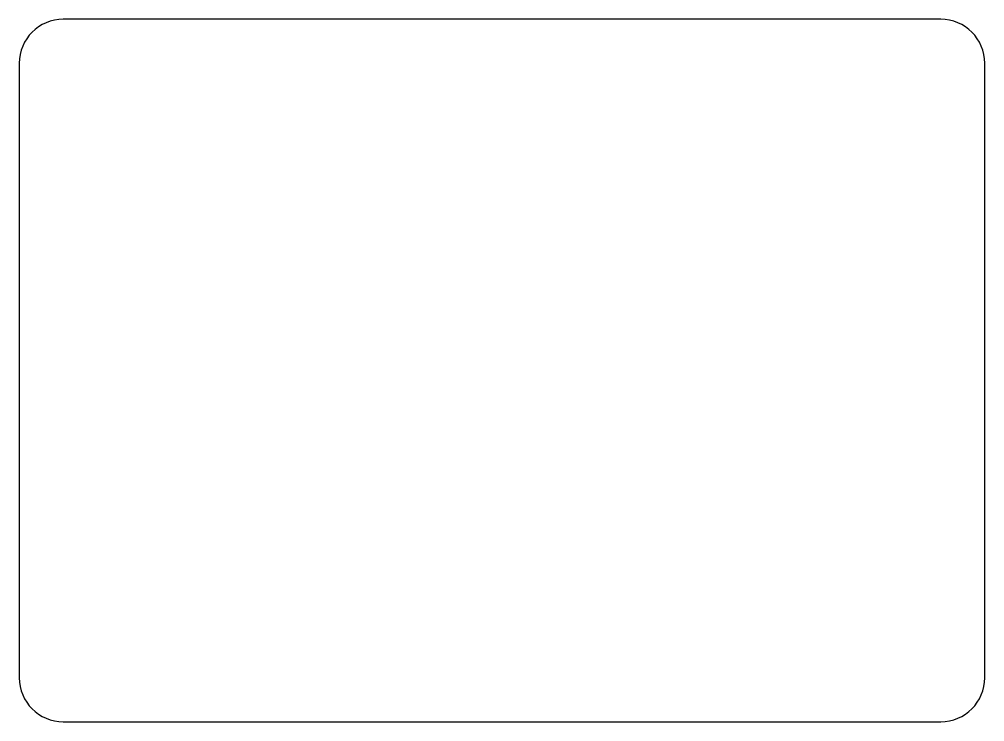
# Model space of a CAD drawing. Extents: x -45 to 65, y -40 to 40.
import ezdxf

# ---------------------------------------------------------------- set-up
doc = ezdxf.new("R2010")
doc.units = 0
doc.header["$MEASUREMENT"] = 0
doc.layers.add('VISIBLE', color=7, linetype='CONTINUOUS')

msp = doc.modelspace()

# ---------------------------------------------------------------- linework, layer by layer
at = {"layer": 'VISIBLE'}
for p, q in [((60, 40), (-40, 40)), ((-45, 35), (-45, -35)), ((65, -35), (65, 35)), ((-40, -40), (60, -40))]:
    msp.add_line(p, q, dxfattribs=at)
for centre, start, end in [((-40, 35), 90, 180), ((60, 35), 0, 90), ((-40, -35), 180, 270), ((60, -35), 270, 0)]:
    msp.add_arc(centre, 5, start, end, dxfattribs=at)

doc.saveas('drawing.dxf')
